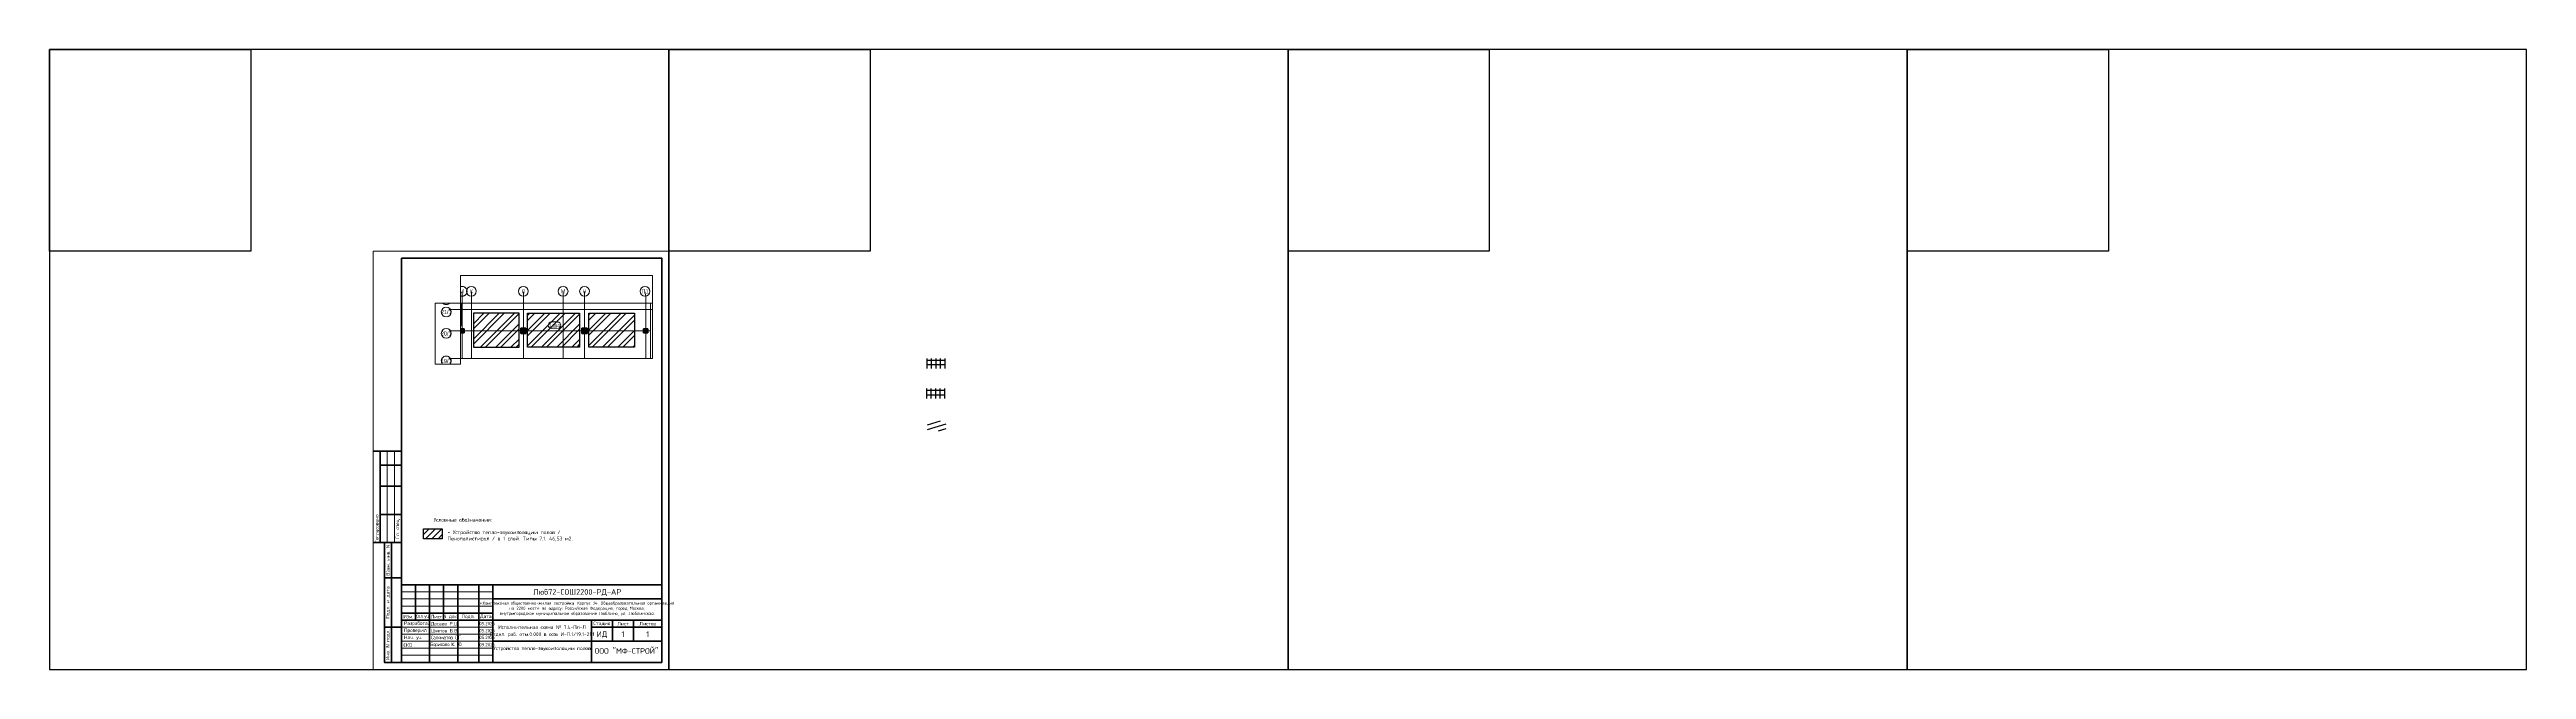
# Paper-space layout '7.4изл7.1в6' of a CAD drawing. Header units: millimetres. Extents: x -143 to 1617, y 0 to 440.
# The model-space entities are those that its viewports show. They can reach past a viewport. Long polylines and large blocks are cut down to what shows.
import ezdxf
from ezdxf.enums import TextEntityAlignment as Align

# ---------------------------------------------------------------- set-up
doc = ezdxf.new("R2010")
doc.units = ezdxf.units.MM
doc.linetypes.add('CENTER2', pattern=[28.575, 19.05, -3.175, 3.175, -3.175])
doc.linetypes.add('HIDDEN2', pattern=[4.7625, 3.175, -1.5875])
doc.layers.add('3)пол', color=250, linetype='Continuous')
doc.layers.add('Условные обозначения', color=250, linetype='Continuous')
for name, color, linetype, lineweight in [('8.1) Изоляция пола Тип 7.1 6 вып', 6, 'Continuous', 60), ('АР_Area', 250, 'Continuous', 5), ('АР_Колонны', 250, 'Continuous', 30), ('АР_Мебель', 250, 'Continuous', 5), ('АР_Стены ЖБ', 250, 'Continuous', 35), ('АР_Штриховка', 250, 'Continuous', 0), ('ОВ_Шахты_блок 4.1', 250, 'Continuous', 25), ('РД_Оси_100', 250, 'Continuous', 0)]:
    doc.layers.add(name, color=color, linetype=linetype, lineweight=lineweight)
doc.styles.add('style1', font='ARIALN.TTF')
doc.styles.add('ккк', font='isocpeur.ttf', dxfattribs={"width": 0.85, "oblique": 15})
doc.styles.add('СПДС', font='isocpeur.ttf', dxfattribs={"width": 0.9})
pattern_1 = [(45, (-120, -9128.87), (-112.2532, 112.2532), []), (45, (-7.75, -9128.87), (-112.2532, 112.2532), [198.4375, -39.6875, 0, -39.6875])]

# ---------------------------------------------------------------- blocks, each defined once
blk = doc.blocks.new('*U158')
at = {"color": 4}
blk.add_lwpolyline([(-220, -220), (220, -220), (220, 220), (-220, 220)], close=True, dxfattribs=at)
at = {"color": 3}
blk.add_lwpolyline([(-220, 220), (-77, 220), (-77, 77), (-220, 77)], close=True, dxfattribs=at)
blk = doc.blocks.new('*U159')
at = {"color": 0, "linetype": 'ByBlock', "lineweight": -2, "transparency": 16777216}
for p in [(0, 0), (440, 0), (880, 0), (1320, 0)]:
    blk.add_blockref('*U158', p, dxfattribs=at)
blk = doc.blocks.new('*U898')
at = {"lineweight": 0}
blk.add_lwpolyline([(-205, -5), (5, -5), (5, 292), (-205, 292)], close=True, dxfattribs=at)
at = {"color": 0, "linetype": 'Continuous', "lineweight": 50}
blk.add_lwpolyline([(-185, 287), (0, 287), (0, 0), (-185, 0)], close=True, dxfattribs=at)
at = {"lineweight": 35}
for points in [[(-185, 150), (-205, 150)], [(-200, 85), (-200, 150)], [(-185, 140), (-200, 140)], [(-185, 125), (-200, 125)], [(-185, 105), (-200, 105)], [(-185, 85), (-205, 85)], [(-185, 85), (-197, 85), (-197, 0), (-185, 0)], [(-192, 0), (-192, 85)], [(-185, 60), (-197, 60)], [(-175, 55), (-175, 30)], [(-165, 55), (-165, 0)], [(-155, 55), (-155, 30)], [(-145, 55), (-145, 0)], [(-130, 55), (-130, 0)], [(-120, 55), (-120, 0)], [(-120, 45), (0, 45)], [(-185, 25), (-197, 25)], [(-185, 35), (-120, 35)], [(-185, 30), (0, 30)], [(-50, 30), (-50, 0)], [(-50, 25), (0, 25)], [(-35, 30), (-35, 15)], [(-20, 30), (-20, 15)], [(-120, 15), (0, 15)]]:
    blk.add_lwpolyline(points, dxfattribs=at)
at = {"lineweight": 18}
for points in [[(-195, 85), (-195, 150)], [(-190, 85), (-190, 150)], [(-185, 50), (-120, 50)], [(-185, 45), (-120, 45)], [(-185, 40), (-120, 40)], [(-185, 25), (-120, 25)], [(-185, 20), (-120, 20)], [(-185, 15), (-120, 15)], [(-185, 10), (-120, 10)], [(-185, 5), (-120, 5)]]:
    blk.add_lwpolyline(points, dxfattribs=at)
at = {"lineweight": 35}
blk.add_lwpolyline([(-185, 0), (0, 0), (0, 55), (-185, 55)], close=True, dxfattribs=at)
at = {"lineweight": 0}
blk.add_lwpolyline([(0, -5), (5, -5), (5, 0)], dxfattribs=at)
at = {"lineweight": -2, "char_height": 2.5, "attachment_point": 5, "rotation": 90, "style": 'СПДС'}
for s, insert, width in [('Согласовано', (-202.5, 95), 19.991), ('Гл. спец.', (-187.5, 95), 19.991), ('Взам. инв. N', (-194.5, 72.5), 24.991), ('Подл. и дата', (-194.5, 42.5), 34.991), ('Инв. N подл.', (-194.5, 12.5), 24.991)]:
    blk.add_mtext(s, dxfattribs=dict(at, insert=insert, width=width))
at = {"insert": (-119.3, 43.2), "char_height": 2.2, "attachment_point": 1, "style": 'СПДС'}
blk.add_mtext_dynamic_manual_height_columns('\\pxqc;«Комплексная общественно-жилая застройка. Корпус 34. Общеобразовательная организация на 2200 мест» по адресу: Российская Федерация, город Москва, \\Pвнутригородское муниципальное образование Люблино, ул. Люблинская.', width=118.293, gutter_width=0, heights=[12.8], dxfattribs=at)
at = {"lineweight": -2, "char_height": 2.5, "style": 'СПДС'}
for s, insert, width, attachment_point in [('Разработал', (-183.1, 27.5), 17.953, 4), ('Проверил', (-183.1, 22.5), 17.953, 4), ('Нач. уч.', (-183.1, 17.5), 17.953, 4), ('Изм.', (-180, 32.5), 10, 5), ('Кол.уч.', (-170, 32.5), 10, 5), ('{\\T0.9;Саломатов С.Г.}', (-164.1, 17.7), 18.77, 4), ('Лист', (-160, 32.5), 10, 5), ('N док.', (-150, 32.5), 10, 5), ('Подп.', (-137.5, 32.5), 15, 5), ('Дата', (-125, 32.5), 10, 5), ('Стадия', (-42.5, 27.5), 15, 5), ('Лист', (-27.5, 27.5), 15, 5), ('Листов', (-10, 27.5), 20, 5), ('СКО', (-183.5, 12.3), 17.953, 4), ('{\\T0.9;Борисово К. Ю.}', (-164.5, 12.5), 18.77, 4)]:
    blk.add_mtext(s, dxfattribs=dict(at, insert=insert, width=width, attachment_point=attachment_point))
at = {"style": 'СПДС'}
for tag, height, p in [('ШИФР_ПРОЕКТА', 4, (-60, 50)), ('НАИМЕНОВАНИЕ_ОБЪЕКТА2', 2.5, (-85, 20)), ('НАИМЕНОВАНИЕ_ОБЪЕКТА', 2.5, (-85, 25)), ('СТАДИЯ', 4, (-42.5, 20)), ('ЛИСТ_первый', 4, (-27.5, 20)), ('ЛИСТОВ', 4, (-10, 20)), ('НАИМЕНОВАНИЕ_ЧЕРТЕЖА2', 2.5, (-85, 5)), ('НАИМЕНОВАНИЕ_ЧЕРТЕЖА1', 2.5, (-85, 10)), ('ОРГАНИЗАЦИЯ_РАЗРАБОТЧИК1', 4, (-25, 8.1))]:
    blk.add_attdef(tag, text='', height=height, dxfattribs=at).set_placement(p, align=Align.MIDDLE_CENTER)
for tag, p in [('РАЗРАБОТЧИК', (-164, 27.5)), ('РУК.ГРУППЫ', (-164, 22.5))]:
    blk.add_attdef(tag, text='', height=2.5, dxfattribs=at).set_placement(p, align=Align.MIDDLE_LEFT)
at = {"style": 'СПДС', "width": 0.9}
for tag, p in [('ДАТА1', (-129.6, 26.4)), ('ДАТА2', (-129.6, 21.4)), ('ДАТА3', (-129.6, 16.6)), ('ДАТА4', (-129.6, 11.4))]:
    blk.add_attdef(tag, p, '', height=2.3, dxfattribs=at)
blk = doc.blocks.new('*U160')
at = {"color": 4}
blk.add_lwpolyline([(-220, -220), (220, -220), (220, 220), (-220, 220)], close=True, dxfattribs=at)
at = {"color": 3}
blk.add_lwpolyline([(-220, 220), (-77, 220), (-77, 77), (-220, 77)], close=True, dxfattribs=at)
blk = doc.blocks.new('*U161')
at = {"color": 0, "linetype": 'ByBlock', "lineweight": -2, "transparency": 16777216}
for p in [(0, 0), (440, 0), (880, 0), (1320, 0)]:
    blk.add_blockref('*U160', p, dxfattribs=at)
blk = doc.blocks.new('otv')
at = {"linetype": 'Continuous'}
blk.add_lwpolyline([(0, -1), (0, 0), (1, 0), (1, -1)], close=True, dxfattribs=at)
blk.add_solid([(0, -1), (0, 0), (0.135, -0.137), (1, 0)], dxfattribs=at)
blk = doc.blocks.new('A-iden')
at = {"linetype": 'Continuous', "lineweight": 5}
blk.add_circle((0, -4), 3, dxfattribs=at)
at = {"color": 0, "linetype": 'Continuous', "lineweight": 20, "style": 'ккк', "width": 0.85}
blk.add_attdef('ID', text='', height=8, dxfattribs=at).set_placement((0.3, -3.9), align=Align.MIDDLE_CENTER)
blk = doc.blocks.new('оси_рен')
at = {"layer": 'РД_Оси_100', "color": 251, "linetype": 'CENTER2', "true_color": 0x636466}
for p, q in [((1223252.916, 222320.175), (1223252.916, 227414.666)), ((1233152.916, 222320.175), (1233152.916, 227414.666)), ((1235252.916, 222320.175), (1235252.916, 227414.666)), ((1223252.916, 135558.25), (1223252.916, 223268.25)), ((1233152.916, 190733.254), (1233152.916, 223383.079)), ((1235252.916, 190733.254), (1235252.916, 223213.25)), ((1189697.958, 197413.25), (1241712.916, 197413.25)), ((1189697.958, 195313.25), (1241712.916, 195313.25))]:
    blk.add_line(p, q, dxfattribs=at)
for points in [[(1224152.916, 222320.175), (1224152.916, 227414.666)], [(1229252.916, 227414.666), (1229252.916, 222320.175)], [(1241182.916, 227414.666), (1241252.916, 227014.666), (1241252.916, 222320.175)], [(1224152.916, 135913.25), (1224152.916, 223268.25)], [(1229252.916, 223268.25), (1229252.916, 190733.254)], [(1241252.916, 223213.25), (1241252.916, 181613.25)], [(1241712.916, 190813.25), (1241712.916, 223213.25)], [(1241712.916, 192613.25), (1189697.958, 192613.25)]]:
    blk.add_lwpolyline(points, dxfattribs=at)
at = {"layer": 'РД_Оси_100', "color": 251, "true_color": 0x636466}
ref = blk.add_blockref('A-iden', (1223252.916, 228114.666), dxfattribs=dict(at, xscale=160, yscale=160))
ref.add_attrib('ID', 'И', dxfattribs={"layer": '0', "linetype": 'Continuous', "height": 400, "style": 'style1'}).set_placement((1223252.916, 227474.666), align=Align.MIDDLE)
ref = blk.add_blockref('A-iden', (1224152.916, 228114.666), dxfattribs=dict(at, xscale=160, yscale=160))
ref.add_attrib('ID', 'К', dxfattribs={"layer": '0', "linetype": 'Continuous', "height": 400, "style": 'style1'}).set_placement((1224152.916, 227474.666), align=Align.MIDDLE)
ref = blk.add_blockref('A-iden', (1229252.916, 228114.666), dxfattribs=dict(at, xscale=160, yscale=160))
ref.add_attrib('ID', 'Л', dxfattribs={"layer": '0', "linetype": 'Continuous', "height": 400, "style": 'style1'}).set_placement((1229252.916, 227474.666), align=Align.MIDDLE)
ref = blk.add_blockref('A-iden', (1233152.916, 228114.666), dxfattribs=dict(at, xscale=160, yscale=160))
ref.add_attrib('ID', 'М', dxfattribs={"layer": '0', "linetype": 'Continuous', "height": 400, "style": 'style1'}).set_placement((1233152.916, 227474.666), align=Align.MIDDLE)
ref = blk.add_blockref('A-iden', (1235252.916, 228114.666), dxfattribs=dict(at, xscale=160, yscale=160))
ref.add_attrib('ID', 'Н', dxfattribs={"layer": '0', "linetype": 'Continuous', "height": 400, "style": 'style1'}).set_placement((1235252.916, 227474.666), align=Align.MIDDLE)
ref = blk.add_blockref('A-iden', (1241182.916, 228114.666), dxfattribs=dict(at, xscale=160, yscale=160))
ref.add_attrib('ID', 'П1', dxfattribs={"layer": '0', "linetype": 'Continuous', "height": 400, "style": 'style1'}).set_placement((1241182.916, 227474.666), align=Align.MIDDLE)
ref = blk.add_blockref('A-iden', (1189397.958, 199013.25), dxfattribs=dict(at, xscale=160, yscale=160))
ref.add_attrib('ID', '22/1', dxfattribs={"layer": '0', "linetype": 'Continuous', "height": 400, "style": 'style1'}).set_placement((1189397.958, 198373.25), align=Align.MIDDLE)
ref = blk.add_blockref('A-iden', (1189397.958, 197813.25), dxfattribs=dict(at, xscale=160, yscale=160))
ref.add_attrib('ID', '21/1', dxfattribs={"layer": '0', "linetype": 'Continuous', "height": 400, "style": 'style1'}).set_placement((1189397.958, 197173.25), align=Align.MIDDLE)
ref = blk.add_blockref('A-iden', (1189397.958, 195713.25), dxfattribs=dict(at, xscale=160, yscale=160))
ref.add_attrib('ID', '20/1', dxfattribs={"layer": '0', "linetype": 'Continuous', "height": 400, "style": 'style1'}).set_placement((1189397.958, 195073.25), align=Align.MIDDLE)
ref = blk.add_blockref('A-iden', (1189397.958, 193013.25), dxfattribs=dict(at, xscale=160, yscale=160))
ref.add_attrib('ID', '19/1', dxfattribs={"layer": '0', "linetype": 'Continuous', "height": 400, "style": 'style1'}).set_placement((1189397.958, 192373.25), align=Align.MIDDLE)
blk = doc.blocks.new('MOK-МаркаПом_овал_ареал')
for p, q in [((-3, 3.8), (3.5, 3.8)), ((-2.7, -3), (2.8, -3))]:
    blk.add_line(p, q)
for centre, radius, start, end in [((-3, 0.2), 3.55, 90, 270), ((-7.4, 0), 7.16, 0, 0.001), ((3.5, 0.2), 3.55, 270, 90)]:
    blk.add_arc(centre, radius, start, end)
at = {"color": 0, "style": 'style1'}
blk.add_attdef('АР-ПОМЕЩЕНИЕ:НОМЕР', text='', height=3, dxfattribs=at).set_placement((0.3, 0), align=Align.MIDDLE)

msp = doc.modelspace()

# ---------------------------------------------------------------- hatches: boundary and pattern name
at = {"layer": '8.1) Изоляция пола Тип 7.1 6 вып'}
h = msp.add_hatch(dxfattribs=at)
h.set_pattern_fill('ANSI32', color=256, scale=111)
h.paths.add_polyline_path([(39915.549, 65501.13), (44380, 65501.13), (44380, 62171.13), (39915.549, 62171.13)])
h.paths.add_polyline_path([(33887.983, 65501.13), (39001.749, 65501.13), (39001.749, 62171.13), (33887.983, 62171.13)])
h.paths.add_polyline_path([(28580, 62171.13), (33062.049, 62171.13), (33062.049, 65501.13), (28580, 65501.13)])
at = {"layer": 'АР_Штриховка', "linetype": 'Continuous', "lineweight": 25}
h = msp.add_hatch(dxfattribs=at)
h.set_pattern_fill('ANSI35', color=256, scale=25, style=0)
h.set_pattern_definition(pattern_1)
h.paths.add_polyline_path([(27280, 63571.13), (27680, 63571.13), (27680, 63971.13), (27280, 63971.13)], flags=0)
h = msp.add_hatch(dxfattribs=at)
h.set_pattern_fill('ANSI35', color=256, scale=25, style=0)
h.set_pattern_definition(pattern_1)
h.paths.add_polyline_path([(33230, 63521.13), (33730, 63521.13), (33730, 64021.13), (33230, 64021.13)], flags=0)
h = msp.add_hatch(dxfattribs=at)
h.set_pattern_fill('ANSI35', color=256, scale=25, style=0)
h.set_pattern_definition(pattern_1)
h.paths.add_polyline_path([(39230, 63521.13), (39730, 63521.13), (39730, 64021.13), (39230, 64021.13)], flags=0)
h = msp.add_hatch(dxfattribs=at)
h.set_pattern_fill('ANSI35', color=256, scale=25, style=0)
h.set_pattern_definition(pattern_1)
h.paths.add_polyline_path([(45280, 63571.13), (45680, 63571.13), (45680, 63971.13), (45280, 63971.13)], flags=0)

# ---------------------------------------------------------------- linework, layer by layer
for points in [[(28580, 62171.13), (33062.049, 62171.13), (33062.049, 65501.13), (28580, 65501.13)], [(33887.983, 65501.13), (39001.749, 65501.13), (39001.749, 62171.13), (33887.983, 62171.13)], [(39915.549, 65501.13), (44380, 65501.13), (44380, 62171.13), (39915.549, 62171.13)]]:
    msp.add_lwpolyline(points, close=True)
at = {"layer": 'АР_Колонны', "linetype": 'HIDDEN2', "lineweight": 25}
for p, q in [((27280, 63971.13), (27680, 63971.13)), ((27280, 63571.13), (27280, 63971.13)), ((27680, 63571.13), (27280, 63571.13)), ((27680, 63971.13), (27680, 63571.13)), ((33230, 64021.13), (33730, 64021.13)), ((33230, 63521.13), (33230, 64021.13)), ((33730, 63521.13), (33230, 63521.13)), ((33730, 64021.13), (33730, 63521.13)), ((39230, 64021.13), (39730, 64021.13)), ((39230, 63521.13), (39230, 64021.13)), ((39730, 63521.13), (39230, 63521.13)), ((39730, 64021.13), (39730, 63521.13)), ((45280, 63971.13), (45680, 63971.13)), ((45280, 63571.13), (45280, 63971.13)), ((45680, 63571.13), (45280, 63571.13)), ((45680, 63971.13), (45680, 63571.13))]:
    msp.add_line(p, q, dxfattribs=at)
at = {"layer": 'АР_Колонны', "linetype": 'Continuous', "lineweight": 25}
for p, q in [((27680, 63971.13), (27280, 63971.13)), ((27280, 63971.13), (27280, 63571.13)), ((27280, 63571.13), (27680, 63571.13)), ((27680, 63571.13), (27680, 63971.13)), ((33730, 64021.13), (33230, 64021.13)), ((33230, 64021.13), (33230, 63521.13)), ((33230, 63521.13), (33730, 63521.13)), ((33730, 63521.13), (33730, 64021.13)), ((39730, 64021.13), (39230, 64021.13)), ((39230, 64021.13), (39230, 63521.13)), ((39230, 63521.13), (39730, 63521.13)), ((39730, 63521.13), (39730, 64021.13)), ((45680, 63971.13), (45280, 63971.13)), ((45280, 63971.13), (45280, 63571.13)), ((45280, 63571.13), (45680, 63571.13)), ((45680, 63571.13), (45680, 63971.13))]:
    msp.add_line(p, q, dxfattribs=at)
at = {"layer": 'АР_Мебель', "color": 18, "true_color": 0x000000}
msp.add_line((44249.423, 65871.13), (46278.242, 65871.13), dxfattribs=at)
at = {"layer": 'АР_Стены ЖБ', "linetype": 'Continuous', "lineweight": 25}
for p, q in [((27680, 63971.13), (27280, 63971.13)), ((27280, 63971.13), (27280, 63571.13)), ((27280, 63571.13), (27680, 63571.13)), ((27680, 63571.13), (27680, 63971.13)), ((33730, 64021.13), (33230, 64021.13)), ((33230, 64021.13), (33230, 63521.13)), ((33230, 63521.13), (33730, 63521.13)), ((33730, 63521.13), (33730, 64021.13)), ((39730, 64021.13), (39230, 64021.13)), ((39230, 64021.13), (39230, 63521.13)), ((39230, 63521.13), (39730, 63521.13)), ((39730, 63521.13), (39730, 64021.13)), ((45680, 63971.13), (45280, 63971.13)), ((45280, 63971.13), (45280, 63571.13)), ((45280, 63571.13), (45680, 63571.13)), ((45680, 63571.13), (45680, 63971.13))]:
    msp.add_line(p, q, dxfattribs=at)

# ---------------------------------------------------------------- block references
msp.add_blockref('оси_рен', (-1195772.915, -131542.119))
at = {"layer": 'АР_Area', "color": 18, "linetype": 'Continuous', "lineweight": 5, "true_color": 0x000000}
ref = msp.add_blockref('MOK-МаркаПом_овал_ареал', (36519.824, 64299.705), dxfattribs=dict(at, xscale=90, yscale=90, zscale=100))
ref.add_attrib('АР-ПОМЕЩЕНИЕ:НОМЕР', '1.054', dxfattribs={"layer": '0', "color": 0, "height": 315, "style": 'style1'}).set_placement((36519.824, 64299.705), align=Align.MIDDLE)
at = {"layer": 'ОВ_Шахты_блок 4.1', "color": 18, "true_color": 0x000000, "xscale": 2100, "yscale": 3300}
msp.add_blockref('otv', (25280, 67571.129), dxfattribs=at)

psp = doc.layouts.new('7.4изл7.1в6')

# ---------------------------------------------------------------- hatches: boundary and pattern name
at = {"lineweight": 30}
h = psp.add_hatch(dxfattribs=at)
h.set_pattern_fill('ANSI31', color=6)
h.set_pattern_definition([(45, (-440, 0), (-2.245064, 2.245064), [])])
h.paths.add_polyline_path([(122.8, 99.7), (136.1, 99.7), (136.1, 92.6), (122.8, 92.6)])
at = {"layer": '3)пол'}
h = psp.add_hatch(dxfattribs=at)
h.set_pattern_fill('ANSI37', color=3, angle=45)
h.set_pattern_definition([(90, (1.188, 124.39), (-3.175, 0), []), (180, (1.188, 124.39), (-2e-16, -3.175), [])])
h.paths.add_polyline_path([(480.4, 220.8), (493.7, 220.8), (493.7, 213.7), (480.4, 213.7)])
h = psp.add_hatch(dxfattribs=at)
h.set_pattern_fill('ANSI37', color=5, angle=45)
h.set_pattern_definition([(90, (0.957, 102.9113), (-3.175, 0), []), (180, (0.957, 102.9113), (-2e-16, -3.175), [])])
h.paths.add_polyline_path([(480.2, 199.3), (493.5, 199.3), (493.5, 192.2), (480.2, 192.2)])
at = {"layer": '3)пол', "true_color": 0xcd2027}
h = psp.add_hatch(dxfattribs=at)
h.set_pattern_fill('ANSI31', color=242, angle=332)
h.paths.add_polyline_path([(480.9, 176.4), (494.2, 176.4), (494.2, 169.3), (480.9, 169.3)])

# ---------------------------------------------------------------- linework, layer by layer
psp.add_lwpolyline([(122.8, 99.7), (136.1, 99.7), (136.1, 92.6), (122.8, 92.6)], close=True)

# ---------------------------------------------------------------- block references
for name in ['*U159', '*U161']:
    psp.add_blockref(name, (77, 220))
ref = psp.add_blockref('*U898', (292, 5))
ref.add_attrib('СТАДИЯ', 'ИД', dxfattribs={"height": 4, "style": 'СПДС'}).set_placement((249.5, 25), align=Align.MIDDLE_CENTER)
ref.add_attrib('ЛИСТ_первый', '1', dxfattribs={"height": 4, "style": 'СПДС'}).set_placement((264.5, 25), align=Align.MIDDLE_CENTER)
ref.add_attrib('ЛИСТОВ', '1', dxfattribs={"height": 4, "style": 'СПДС'}).set_placement((282, 25), align=Align.MIDDLE_CENTER)
ref.add_attrib('ШИФР_ПРОЕКТА', 'Люб72-СОШ2200-РД-АР', dxfattribs={"height": 4, "style": 'СПДС'}).set_placement((232, 55), align=Align.MIDDLE_CENTER)
ref.add_attrib('НАИМЕНОВАНИЕ_ОБЪЕКТА', 'Исполнительная схема № 7.4-Пл-Л', dxfattribs={"height": 2.5, "style": 'СПДС'}).set_placement((207, 30), align=Align.MIDDLE_CENTER)
ref.add_attrib('НАИМЕНОВАНИЕ_ОБЪЕКТА2', 'Отдел. раб. отм.0.000 в осях И-П.1/19.1-21.1', dxfattribs={"height": 2.5, "style": 'СПДС'}).set_placement((207, 25), align=Align.MIDDLE_CENTER)
ref.add_attrib('НАИМЕНОВАНИЕ_ЧЕРТЕЖА1', 'Устройство тепло-звукоизоляции полов', dxfattribs={"height": 2.5, "style": 'СПДС'}).set_placement((207, 15), align=Align.MIDDLE_CENTER)
ref.add_attrib('ОРГАНИЗАЦИЯ_РАЗРАБОТЧИК1', 'ООО "МФ-СТРОЙ"', dxfattribs={"height": 4, "style": 'СПДС'}).set_placement((267, 13.1), align=Align.MIDDLE_CENTER)
ref.add_attrib('РАЗРАБОТЧИК', 'Досаев Р.Ш.', dxfattribs={"height": 2.5, "style": 'СПДС'}).set_placement((128, 32.5), align=Align.MIDDLE_LEFT)
ref.add_attrib('РУК.ГРУППЫ', 'Шипов В.В.', dxfattribs={"height": 2.5, "style": 'СПДС'}).set_placement((128, 27.5), align=Align.MIDDLE_LEFT)
ref.add_attrib('ДАТА2', '05.2026', (162.4, 26.4), dxfattribs={"height": 2.3, "style": 'СПДС', "width": 0.9})
ref.add_attrib('ДАТА1', '05.2026', (162.4, 31.4), dxfattribs={"height": 2.3, "style": 'СПДС', "width": 0.9})
ref.add_attrib('ДАТА3', '05.2026', (162.4, 21.6), dxfattribs={"height": 2.3, "style": 'СПДС', "width": 0.9})
ref.add_attrib('ДАТА4', '09.2026', (162.4, 16.4), dxfattribs={"height": 2.3, "style": 'СПДС', "width": 0.9})

# ---------------------------------------------------------------- texts
at = {"layer": 'Условные обозначения', "color": 18, "true_color": 0x000000, "insert": (130, 107.5), "char_height": 2.686, "attachment_point": 1, "style": 'СПДС'}
psp.add_mtext_dynamic_manual_height_columns('Условные обозначения:', width=34.586, gutter_width=9.59, heights=[0], dxfattribs=at)
at = {"layer": 'Условные обозначения', "color": 18, "true_color": 0x000000, "insert": (139.8, 98.7), "char_height": 2.686, "width": 75.519, "attachment_point": 1, "style": 'СПДС'}
psp.add_mtext('- Устройство тепло-звукоизоляции полов / Пенополистирол / в 1 слой. Типы 7.1. 46,53 м2.', dxfattribs=at)

# ---------------------------------------------------------------- viewports
at = {"layer": '0'}
for center, size, view_center_point, view_height, status in [((217.2, 269.9), (136.5, 19.671), (36728.425, 96138.798), 2714.93432, 4), ((139.9, 238.4), (18, 43.27), (-6230.972, 63510.606), 5971.3367, 3)]:
    vp = psp.add_viewport(center=center, size=size, view_center_point=view_center_point, view_height=view_height, status=status, dxfattribs=at)
    vp.frozen_layers = ['3)пол', '8.1) Изоляция пола Тип 7.1 6 вып']
vp = psp.add_viewport(center=(217.2, 240.4), size=(136.5, 39.342), view_center_point=(36728.423, 63781.34), view_height=5429.86849, dxfattribs=at)
vp.frozen_layers = ['3)пол']

doc.saveas('drawing.dxf')
